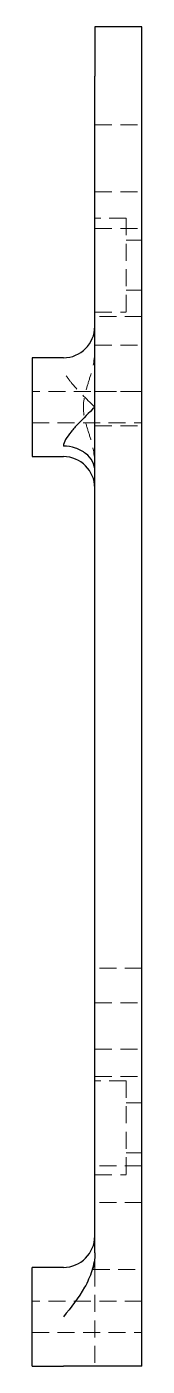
# Model space of a CAD drawing. Header units: millimetres. Extents: x 51 to 227, y 7 to 162.
# Drawn here: x 218.9 to 227.1, y 7 to 107 of the extents above.
import ezdxf

# ---------------------------------------------------------------- set-up
doc = ezdxf.new("R2010")
doc.units = ezdxf.units.MM
doc.linetypes.add('HIDDEN', pattern=[1.905, 1.27, -0.635])

msp = doc.modelspace()

# ---------------------------------------------------------------- linework, layer by layer
at = {"color": 7, "linetype": 'Continuous', "lineweight": 25}
for p, q in [((227.1, 107), (223.59, 107)), ((223.59, 107), (223.59, 103.31)), ((227.1, 103.31), (227.1, 107)), ((223.59, 83.38), (223.59, 103.31)), ((227.1, 10.69), (227.1, 103.31)), ((223.59, 78.6), (223.59, 83.38)), ((221.24, 82.29), (218.9, 82.29)), ((218.9, 82.29), (218.9, 74.92)), ((223.59, 73.83), (223.59, 78.6)), ((218.9, 74.92), (221.24, 74.92)), ((223.59, 15.46), (223.59, 73.83)), ((221.24, 14.38), (218.9, 14.38)), ((218.9, 10.69), (218.9, 14.38)), ((218.9, 7), (218.9, 10.69)), ((227.1, 7), (227.1, 10.69)), ((218.9, 7), (221.24, 7)), ((227.1, 7), (221.24, 7))]:
    msp.add_line(p, q, dxfattribs=at)
at = {"color": 7, "linetype": 'HIDDEN', "lineweight": 18}
for p, q in [((223.59, 99.67), (227.1, 99.67)), ((223.59, 94.68), (227.1, 94.68)), ((225.93, 92.71), (223.59, 92.71)), ((225.93, 92.71), (225.93, 85.69)), ((223.59, 91.94), (227.1, 91.94)), ((227.1, 91.07), (225.93, 91.07)), ((225.93, 87.33), (227.1, 87.33)), ((223.59, 85.69), (225.93, 85.69)), ((227.1, 85.38), (223.59, 85.38)), ((223.59, 83.24), (227.1, 83.24)), ((227.1, 79.78), (218.9, 79.78)), ((223.59, 79.78), (227.1, 79.78)), ((218.9, 77.43), (227.1, 77.43)), ((223.59, 77.2), (227.1, 77.2)), ((227.1, 36.71), (223.59, 36.71)), ((223.59, 34.13), (227.1, 34.13)), ((223.59, 30.67), (227.1, 30.67)), ((223.59, 28.62), (227.1, 28.62)), ((225.93, 28.31), (223.59, 28.31)), ((225.93, 28.31), (225.93, 21.29)), ((227.1, 26.67), (225.93, 26.67)), ((225.93, 22.93), (227.1, 22.93)), ((227.1, 21.96), (223.59, 21.96)), ((223.59, 21.29), (225.93, 21.29)), ((227.1, 19.23), (223.59, 19.23)), ((223.59, 15.46), (223.59, 14.81)), ((223.43, 14.23), (227.1, 14.23)), ((223.59, 14.23), (223.59, 14.81)), ((223.59, 14.23), (223.59, 7)), ((227.1, 11.86), (218.9, 11.86)), ((218.9, 9.52), (227.1, 9.52))]:
    msp.add_line(p, q, dxfattribs=at)
at = {"color": 7, "linetype": 'Continuous', "lineweight": 25}
for centre, start, end in [((221.24, 84.63), 270, 0), ((221.24, 72.57), 0, 90), ((221.24, 16.72), 270, 0)]:
    msp.add_arc(centre, 2.34, start, end, dxfattribs=at)
at = {"color": 7, "linetype": 'HIDDEN', "lineweight": 18}
for points, knots in [([(223.59, 74.3), (223.59, 75.04), (223.41, 75.76), (223.09, 76.82), (222.97, 77.17), (222.84, 77.71), (222.8, 77.89), (222.74, 78.26), (222.73, 78.44), (222.73, 79), (222.8, 79.36), (222.98, 80.06), (223.09, 80.41), (223.41, 81.46), (223.59, 82.17), (223.59, 82.91)], [0, 0, 0, 0, 0.25, 0.25, 0.375, 0.375, 0.4375, 0.4375, 0.5, 0.5, 0.625, 0.625, 0.75, 0.75, 1, 1, 1, 1]), ([(223.59, 78.6), (223.58, 78.61), (223.58, 78.61), (222.94, 79.24), (222.07, 80.08), (221.37, 81.03), (221.24, 81.37), (221.24, 81.52)], [-0.001112, -0.001112, -0.001112, -0.001112, 0, 0, 0.308087, 0.410782, 0.513478, 0.513478, 0.513478, 0.513478])]:
    msp.add_open_spline(points, degree=3, knots=knots, dxfattribs=at)
at = {"color": 7, "linetype": 'Continuous', "lineweight": 25}
for points, knots in [([(223.59, 78.6), (223.58, 78.6), (223.58, 78.6), (223.15, 78.18), (222.5, 77.55), (221.61, 76.55), (221.24, 75.99), (221.24, 75.69)], [-0.001112, -0.001112, -0.001112, -0.001112, 0, 0, 0.205391, 0.308087, 0.513478, 0.513478, 0.513478, 0.513478]), ([(223.59, 73.83), (223.59, 74.08), (223.52, 74.32), (223.29, 74.77), (223.12, 74.97), (222.68, 75.31), (222.42, 75.45), (221.86, 75.64), (221.55, 75.69), (221.24, 75.69)], [0, 0, 0, 0, 0.25, 0.25, 0.5, 0.5, 0.75, 0.75, 1, 1, 1, 1]), ([(223.59, 15.46), (223.59, 15), (223.5, 14.56), (223.23, 13.69), (223.04, 13.28), (222.38, 12.11), (221.8, 11.39), (221.24, 10.69)], [0, 0, 0, 0, 0.25, 0.25, 0.5, 0.5, 1, 1, 1, 1])]:
    msp.add_open_spline(points, degree=3, knots=knots, dxfattribs=at)
at = {"color": 7, "linetype": 'HIDDEN', "lineweight": 18}
msp.add_open_spline([(223.59, 14.81), (223.59, 14.61), (223.53, 14.42), (223.43, 14.23)], degree=3, dxfattribs=at)

doc.saveas('drawing.dxf')
